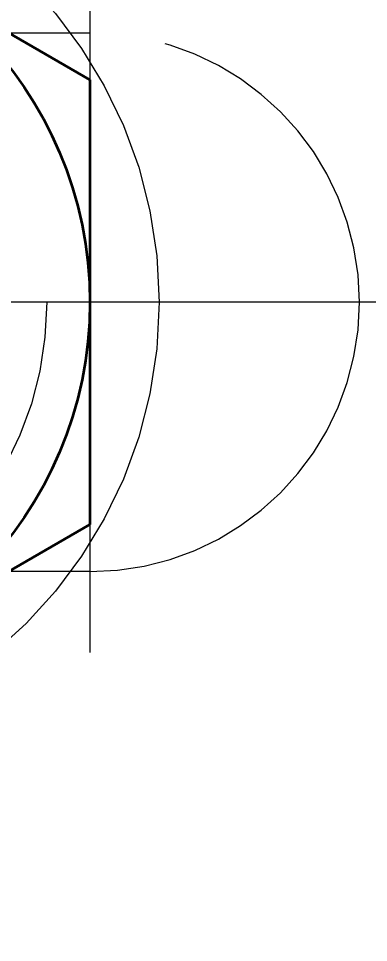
# Model space of a CAD drawing. Header units: millimetres. Extents: x 5606 to 13175, y -3239 to -2051.
# Drawn here: x 6570.06 to 6574.6, y -2442.1 to -2430.1 of the extents above; entities that cross this region are included whole.
import ezdxf

# ---------------------------------------------------------------- set-up
doc = ezdxf.new("R2010")
doc.units = ezdxf.units.MM
doc.linetypes.add('CENTER-HOKUTO', pattern=[23, 20, -1, 1, -1])
doc.linetypes.add('HIDDEN-HOKUTO', pattern=[3.8, 2.5, -1.3])
doc.layers.add('AM_7', color=2, linetype='CENTER-HOKUTO', lineweight=30)
doc.layers.add('AM_HID', color=1, linetype='HIDDEN-HOKUTO', lineweight=25)
doc.layers.add('word_dim', color=253, linetype='Continuous')
doc.styles.get("Standard").update_dxf_attribs({"font": 'romans.shx', "bigfont": 'bigfont.shx'})
doc.dimstyles.new('RS1-4', dxfattribs={"dimscale": 4, "dimtxt": 3.5, "dimasz": 3, "dimexe": 1, "dimexo": 0, "dimgap": 1, "dimtad": 3, "dimdsep": 46, "dimtxsty": 'Standard', "dimblk1": 'OPEN', "dimblk2": 'OPEN', "dimsah": 1, "dimcen": 0, "dimclrd": 256, "dimclre": 256, "dimclrt": 3, "dimadec": 0, "dimazin": 0, "dimtfac": 1, "dimtmove": 0, "dimatfit": 3, "dimldrblk": 'OPEN', "dimfxl": 0, "dimtolj": 1, "dimtzin": 0, "dimarcsym": 0})

# ---------------------------------------------------------------- blocks, each defined once
blk = doc.blocks.new('_Open')
at = {"color": 0, "lineweight": -2}
for p, q in [((-1, 0.1667), (0, 0)), ((-1, -0.1667), (0, 0)), ((0, 0), (-1, 0))]:
    blk.add_line(p, q, dxfattribs=at)
blk = doc.blocks.new('*D266')
at = {"layer": 'DEFPOINTS', "color": 0, "linetype": 'Continuous', "ltscale": 2}
for p in [(6610.313, -2218.944), (6610.313, -2336.642), (6330.982, -2565.284)]:
    blk.add_point(p, dxfattribs=at)
at = {"layer": 'word_dim', "linetype": 'Continuous', "lineweight": -2, "ltscale": 2}
for p, q in [((6330.982, -2565.284), (6330.982, -2214.944)), ((6610.313, -2336.642), (6610.313, -2214.944)), ((6342.982, -2218.944), (6598.313, -2218.944))]:
    blk.add_line(p, q, dxfattribs=at)
at = {"layer": 'word_dim', "linetype": 'Continuous', "lineweight": -2, "ltscale": 2, "xscale": 12, "yscale": 12, "zscale": 12, "rotation": 180}
blk.add_blockref('_Open', (6330.982, -2218.944), dxfattribs=at)
at = {"layer": 'word_dim', "linetype": 'Continuous', "lineweight": -2, "ltscale": 2, "xscale": 12, "yscale": 12, "zscale": 12}
blk.add_blockref('_Open', (6610.313, -2218.944), dxfattribs=at)
at = {"layer": 'word_dim', "color": 3, "linetype": 'Continuous', "ltscale": 2, "insert": (6470.648, -2207.944), "char_height": 14, "attachment_point": 5}
blk.add_mtext('\\A1;279.33', dxfattribs=at)

msp = doc.modelspace()

# ---------------------------------------------------------------- linework, layer by layer
at = {"color": 7, "lineweight": 35, "ltscale": 0.144318}
msp.add_line((6565.982, -2428.009), (6570.982, -2430.894), dxfattribs=at)
at = {"color": 7, "lineweight": 35, "ltscale": 0.072244}
msp.add_line((6570.982, -2430.894), (6570.982, -2433.784), dxfattribs=at)
at = {"color": 7, "lineweight": 35, "ltscale": 0.072243}
msp.add_line((6570.982, -2433.784), (6570.982, -2436.673), dxfattribs=at)
at = {"color": 7, "lineweight": 35, "ltscale": 0.144319}
msp.add_line((6570.982, -2436.673), (6565.982, -2439.559), dxfattribs=at)
at = {"color": 7, "lineweight": 35}
msp.add_circle((6565.982, -2433.784), 5, dxfattribs=at)
at = {"layer": 'AM_7', "color": 2, "lineweight": 13}
for p, q in [((6570.982, -2429.234), (6570.982, -2438.333)), ((6573.652, -2433.784), (6558.312, -2433.784)), ((6575.532, -2433.784), (6566.432, -2433.784))]:
    msp.add_line(p, q, dxfattribs=at)
at = {"layer": 'AM_HID', "color": 1, "lineweight": 13, "ltscale": 4}
for p, q in [((6560.982, -2430.284), (6570.982, -2430.284)), ((6570.982, -2437.284), (6560.982, -2437.284))]:
    msp.add_line(p, q, dxfattribs=at)
for radius in [5.9, 4.44]:
    msp.add_circle((6565.982, -2433.784), radius, dxfattribs=at)
msp.add_arc((6570.982, -2433.784), 3.5, 270, 90, dxfattribs=at)

# ---------------------------------------------------------------- dimensions: what is measured, and where the dimension line sits
at = {"layer": 'word_dim', "linetype": 'Continuous', "ltscale": 2}
dim = msp.add_linear_dim(base=(6610.313, -2218.944), p1=(6330.982, -2565.284), p2=(6610.313, -2336.642), dimstyle='RS1-4', dxfattribs=at)
dim.commit()
dim.dimension.update_dxf_attribs({"geometry": '*D266', "text_midpoint": (6470.648, -2207.944)})

doc.saveas('drawing.dxf')
